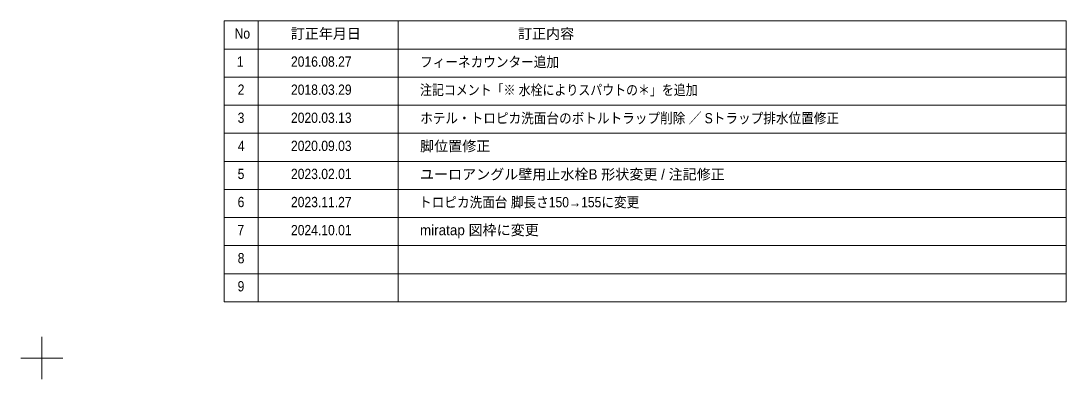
# Model space of a CAD drawing. Units: millimetres, scale not verified. Extents: x -6062 to 6062, y -3045 to 3045.
# Drawn here: x 2338 to 6062, y -3045 to -1770 of the extents above; entities that cross this region are included whole.
import ezdxf
from ezdxf.enums import TextEntityAlignment as Align

# ---------------------------------------------------------------- set-up
doc = ezdxf.new("R2010")
doc.units = ezdxf.units.MM
doc.header["$LTSCALE"] = 20
doc.layers.add('0-0_1図面枠', color=7, linetype='Continuous', lineweight=20)
doc.layers.add('0-4_Defpoints', color=7, linetype='Continuous')
doc.styles.add('ＭＳ Ｐゴシック', font='')
doc.styles.get('ＭＳ Ｐゴシック').set_extended_font_data('MS PGothic')

# ---------------------------------------------------------------- blocks, each defined once
blk = doc.blocks.new('グループ')
at = {"layer": '0-0_1図面枠', "lineweight": 15}
for p, q in [((84000, -57900), (84000, -60900)), ((85500, -59400), (82500, -59400))]:
    blk.add_line(p, q, dxfattribs=at)
blk = doc.blocks.new('グループ-1')
at = {"layer": '0-0_1図面枠', "lineweight": 15}
for p, q in [((99400, -35400), (99400, -55400)), ((109400, -35400), (109400, -55400)), ((97000, -37400), (157000, -37400)), ((97000, -39400), (157000, -39400)), ((97000, -41400), (157000, -41400)), ((97000, -43400), (157000, -43400)), ((97000, -45400), (157000, -45400)), ((97000, -47400), (157000, -47400)), ((97000, -49400), (157000, -49400)), ((97000, -51400), (157000, -51400)), ((97000, -53400), (157000, -53400))]:
    blk.add_line(p, q, dxfattribs=at)
blk.add_lwpolyline([(97000, -35400), (157000, -35400), (157000, -55400), (97000, -55400)], close=True, dxfattribs=at)

msp = doc.modelspace()

# ---------------------------------------------------------------- block references
at = {"layer": '0-0_1図面枠', "xscale": 0.05, "yscale": 0.05}
msp.add_blockref('グループ-1', (-1787.5, 0), dxfattribs=at)
at = {"layer": '0-4_Defpoints', "xscale": 0.05, "yscale": 0.05}
msp.add_blockref('グループ', (-1787.5, 0), dxfattribs=at)

# ---------------------------------------------------------------- texts
at = {"layer": '0-0_1図面枠', "style": 'ＭＳ Ｐゴシック'}
for s, height, width, p in [('No', 36.69, 0.9, (3099.05, -1843.97)), ('1', 36.66, 0.9, (3107.32, -1944.05)), ('2016.08.27', 36.66, 0.9, (3300, -1944.05)), ('フィーネカウンター追加', 36.69, 0.9, (3760, -1945.2)), ('2', 36.66, 0.9, (3110, -2043.97)), ('2018.03.29', 36.66, 0.9, (3300, -2044.05)), ('注記コメント「※ 水栓によりスパウトの＊」を追加', 36.69, 0.85, (3759.79, -2045.02)), ('3', 36.66, 0.9, (3110, -2143.97)), ('2020.03.13', 36.66, 0.9, (3300, -2144.05)), ('ホテル・トロピカ洗面台のボトルトラップ削除 ／ Sトラップ排水位置修正', 36.66, 0.9, (3760.4, -2145.49)), ('4', 36.66, 0.9, (3110.77, -2243.97)), ('2020.09.03', 36.66, 0.9, (3300, -2244.05)), ('5', 36.66, 0.9, (3110, -2343.97)), ('2023.02.01', 36.66, 0.9, (3300, -2344.05)), ('6', 36.66, 0.9, (3109.79, -2443.97)), ('2023.11.27', 36.66, 0.9, (3300, -2444.05)), ('トロピカ洗面台 脚長さ150→155に変更', 36.69, 0.9, (3756.34, -2444.65)), ('7', 36.66, 0.9, (3109.22, -2543.97)), ('2024.10.01', 36.66, 0.9, (3300, -2544.05)), ('8', 36.66, 0.9, (3110.2, -2643.97)), ('9', 36.66, 0.9, (3109.79, -2743.97))]:
    msp.add_text(s, height=height, dxfattribs=dict(at, width=width)).set_placement(p, align=Align.BOTTOM_LEFT)
for s, height, p in [('訂正年月日', 36.66, (3299.22, -1844.63)), ('訂正内容', 36.66, (4109.22, -1844.73)), ('脚位置修正', 36.66, (3760.2, -2245.02)), ('ユーロアングル壁用止水栓B 形状変更 / 注記修正', 36.69, (3759.79, -2345.51)), ('miratap 図枠に変更', 36.69, (3759.62, -2543.77))]:
    msp.add_text(s, height=height, dxfattribs=at).set_placement(p, align=Align.BOTTOM_LEFT)

doc.saveas('drawing.dxf')
